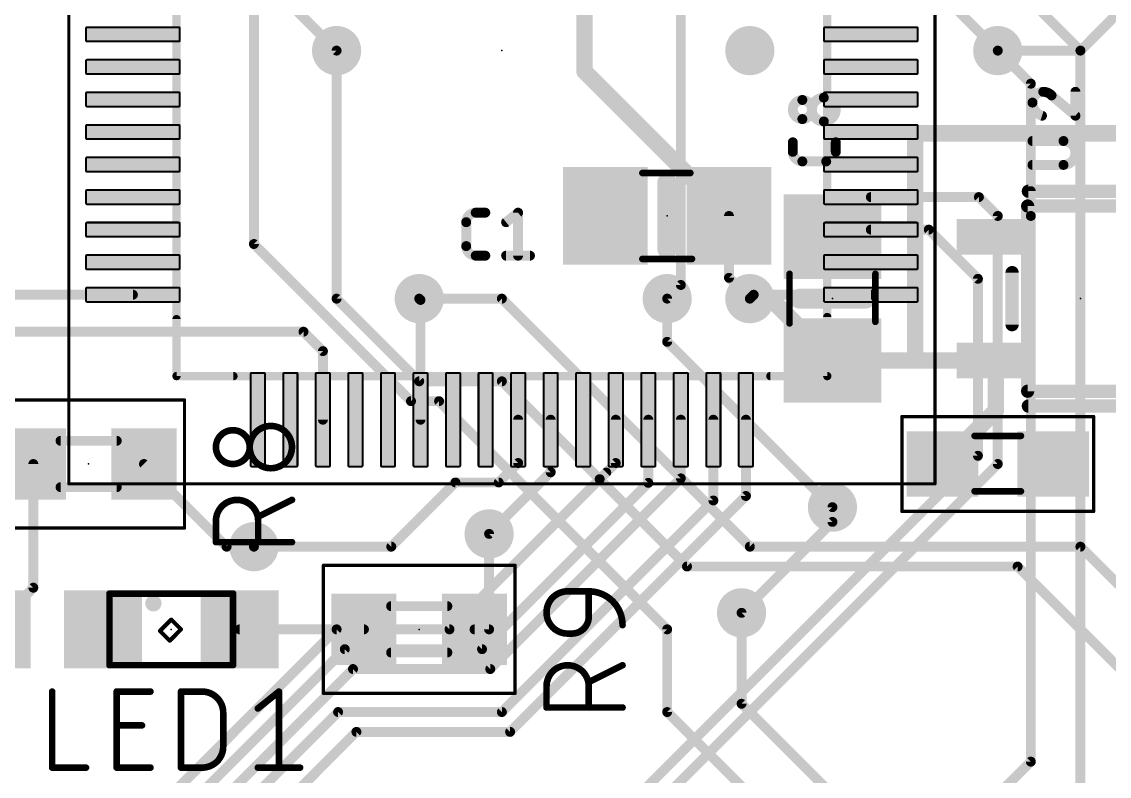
# Model space of a CAD drawing. Extents: x -4.2 to 49.6, y -0.6 to 56.
# Drawn here: x 9.13 to 25.84, y 6.63 to 18.22 of the extents above; entities that cross this region are included whole.
import ezdxf

# ---------------------------------------------------------------- set-up
doc = ezdxf.new("R2010")
doc.units = 0
for name, color, linetype in [('1', 22, 'CONTINUOUS'), ('16', 175, 'CONTINUOUS'), ('18', 82, 'CONTINUOUS'), ('21', 253, 'CONTINUOUS'), ('22', 253, 'CONTINUOUS'), ('23', 7, 'CONTINUOUS'), ('24', 7, 'CONTINUOUS'), ('25', 253, 'CONTINUOUS'), ('39', 22, 'CONTINUOUS'), ('40', 175, 'CONTINUOUS'), ('51', 253, 'CONTINUOUS'), ('52', 253, 'CONTINUOUS')]:
    doc.layers.add(name, color=color, linetype=linetype)

# ---------------------------------------------------------------- blocks, each defined once
blk = doc.blocks.new('RECT')
blk.add_solid([(-0.5, -0.5), (0.5, -0.5), (-0.5, 0.5), (0.5, 0.5)])
blk = doc.blocks.new('RECT235200X40000R25')
at = {"const_width": 0.0312}
blk.add_lwpolyline([(0.7194, -0.0938), (0.7194, 0.0938, 0.4142), (0.7037, 0.1094), (-0.7037, 0.1094, 0.4142), (-0.7194, 0.0938), (-0.7194, -0.0938, 0.4142), (-0.7037, -0.1094), (0.7037, -0.1094, 0.4142)], format="xyb", close=True, dxfattribs=at)
blk.add_solid([(-0.7116, -0.1016), (0.7116, -0.1016), (-0.7116, 0.1016), (0.7116, 0.1016)])
blk = doc.blocks.new('ROUNDV')
at = {"const_width": 0.5}
blk.add_lwpolyline([(0, -0.25, 1), (0, 0.25, 1), (0, -0.25)], format="xyb", dxfattribs=at)

msp = doc.modelspace()

# ---------------------------------------------------------------- linework, layer by layer
at = {"layer": '1'}
for points, const_width in [([(17.78, 17.46), (17.78, 20.32)], 0.254), ([(12.7, 14.8089), (12.7, 19.05)], 0.1524), ([(26.67, 19.05), (25.4, 17.78)], 0.1524), ([(13.97, 13.97), (13.97, 17.78)], 0.1524), ([(25.4, 17.78), (24.13, 17.78)], 0.1524), ([(20, 15.24), (17.78, 17.46)], 0.254), ([(29.21, 16.51), (22.86, 16.51)], 0.254), ([(22.86, 16.51), (22.86, 13.02)], 0.254), ([(20, 14.29), (20, 15.24)], 0.1524), ([(15.1137, 12.3952), (12.7, 14.8089)], 0.1524), ([(20.32, 13.97), (20, 14.29)], 0.1524), ([(15.24, 12.7), (13.97, 13.97)], 0.1524), ([(16.51, 13.97), (15.24, 13.97)], 0.1524), ([(20.32, 10.16), (16.51, 13.97)], 0.1524), ([(19.05, 13.97), (19.05, 13.3068)], 0.1524), ([(20.64, 13.97), (20.32, 13.97)], 0.254), ([(21.59, 13.02), (20.64, 13.97)], 0.254), ([(19.05, 13.3068), (21.59, 10.7668)], 0.1524), ([(22.86, 13.02), (21.59, 13.02)], 0.254), ([(22.86, 13.02), (24.0999, 13.02)], 0.254), ([(24.0999, 12.2499), (24.0999, 13.02)], 0.254), ([(16.51, 12.7), (15.24, 12.7)], 0.1524), ([(19.3548, 9.8552), (16.51, 12.7)], 0.1524), ([(15.5448, 12.3952), (15.1137, 12.3952)], 0.1524), ([(19.05, 8.89), (15.5448, 12.3952)], 0.1524), ([(23.28, 11.43), (24.0999, 12.2499)], 0.254), ([(9.31, 11.43), (9.31, 9.53)], 0.1524), ([(12.28, 10.16), (11.01, 11.43)], 0.1524), ([(16.3134, 10.3566), (16.3134, 8.89)], 0.1524), ([(12.7, 10.16), (12.28, 10.16)], 0.1524), ([(25.4, 10.16), (20.32, 10.16)], 0.1524), ([(29.21, 6.35), (25.4, 10.16)], 0.1524), ([(24.4348, 9.8552), (19.3548, 9.8552)], 0.1524), ([(26.67, 7.62), (24.4348, 9.8552)], 0.1524), ([(9.31, 9.53), (8.67, 8.89)], 0.1524), ([(20.193, 9.144), (20.193, 7.747)], 0.1524), ([(14.39, 8.89), (12.48, 8.89)], 0.1524), ([(16.3134, 8.89), (16.09, 8.89)], 0.1524), ([(19.05, 7.62), (19.05, 8.89)], 0.1524), ([(20.32, 6.35), (19.05, 7.62)], 0.1524), ([(20.193, 7.747), (21.59, 6.35)], 0.1524)]:
    msp.add_lwpolyline(points, dxfattribs=dict(at, const_width=const_width))
for points, const_width in [([(14.0081, 17.78, 1), (13.9319, 17.78)], 0.0762), ([(24.13, 17.8181, 1), (24.13, 17.7419)], 0.0762), ([(25.3731, 17.8069, 1), (25.4269, 17.7531)], 0.0762), ([(25.4, 17.7419, 1), (25.4, 17.8181)], 0.0762), ([(17.8249, 17.5049, 1), (17.7351, 17.4151)], 0.127), ([(17.7165, 17.46, 1), (17.8435, 17.46)], 0.127), ([(22.86, 16.5735, 1), (22.86, 16.4465)], 0.127), ([(22.9235, 16.51, 1), (22.7965, 16.51)], 0.127), ([(19.9551, 15.1951, 1), (20.0449, 15.2849)], 0.127), ([(20.0381, 15.24, 1), (19.9619, 15.24)], 0.0762), ([(12.7269, 14.8359, 1), (12.6731, 14.782)], 0.0762), ([(12.6619, 14.8089, 1), (12.7381, 14.8089)], 0.0762), ([(19.9619, 14.29, 1), (20.0381, 14.29)], 0.0762), ([(20.0269, 14.3169, 1), (19.9731, 14.2631)], 0.0762), ([(13.9969, 13.9969, 1), (13.9431, 13.9431)], 0.0762), ([(15.24, 14.0081, 1), (15.24, 13.9319)], 0.0762), ([(16.5369, 13.9969, 1), (16.4831, 13.9431)], 0.0762), ([(16.51, 13.9319, 1), (16.51, 14.0081)], 0.0762), ([(19.0881, 13.97, 1), (19.0119, 13.97)], 0.0762), ([(20.32, 14.0335, 1), (20.32, 13.9065)], 0.127), ([(20.6849, 14.0149, 1), (20.5951, 13.9251)], 0.127), ([(20.64, 13.9065, 1), (20.64, 14.0335)], 0.127), ([(13.9319, 13.97, 1), (14.0081, 13.97)], 0.0762), ([(20.2931, 13.9431, 1), (20.3469, 13.9969)], 0.0762), ([(19.0769, 13.3337, 1), (19.0231, 13.2799)], 0.0762), ([(19.0119, 13.3068, 1), (19.0881, 13.3068)], 0.0762), ([(21.59, 13.0835, 1), (21.59, 12.9565)], 0.127), ([(21.5451, 12.9751, 1), (21.6349, 13.0649)], 0.127), ([(22.86, 13.0835, 1), (22.86, 12.9565)], 0.127), ([(22.7965, 13.02, 1), (22.9235, 13.02)], 0.127), ([(22.86, 12.9565, 1), (22.86, 13.0835)], 0.127), ([(24.1634, 13.02, 1), (24.0364, 13.02)], 0.127), ([(24.0999, 12.9565, 1), (24.0999, 13.0835)], 0.127), ([(15.24, 12.7381, 1), (15.24, 12.6619)], 0.0762), ([(15.2131, 12.6731, 1), (15.2669, 12.7269)], 0.0762), ([(16.5369, 12.7269, 1), (16.4831, 12.6731)], 0.0762), ([(16.51, 12.6619, 1), (16.51, 12.7381)], 0.0762), ([(15.1137, 12.4333, 1), (15.1137, 12.3571)], 0.0762), ([(15.0868, 12.3683, 1), (15.1407, 12.4221)], 0.0762), ([(15.5717, 12.4221, 1), (15.5179, 12.3683)], 0.0762), ([(15.5448, 12.3571, 1), (15.5448, 12.4333)], 0.0762), ([(24.1448, 12.205, 1), (24.055, 12.2948)], 0.127), ([(24.0364, 12.2499, 1), (24.1634, 12.2499)], 0.127), ([(23.2351, 11.4749, 1), (23.3249, 11.3851)], 0.127), ([(9.3481, 11.43, 1), (9.2719, 11.43)], 0.0762), ([(11.0369, 11.4569, 1), (10.9831, 11.4031)], 0.0762), ([(21.5631, 10.7399, 1), (21.6169, 10.7937)], 0.0762), ([(16.3515, 10.3566, 1), (16.2753, 10.3566)], 0.0762), ([(12.28, 10.1981, 1), (12.28, 10.1219)], 0.0762), ([(12.2531, 10.1331, 1), (12.3069, 10.1869)], 0.0762), ([(12.7, 10.1219, 1), (12.7, 10.1981)], 0.0762), ([(20.32, 10.1981, 1), (20.32, 10.1219)], 0.0762), ([(20.2931, 10.1331, 1), (20.3469, 10.1869)], 0.0762), ([(25.4269, 10.1869, 1), (25.3731, 10.1331)], 0.0762), ([(25.4, 10.1219, 1), (25.4, 10.1981)], 0.0762), ([(19.3548, 9.8933, 1), (19.3548, 9.8171)], 0.0762), ([(19.3279, 9.8283, 1), (19.3817, 9.8821)], 0.0762), ([(24.4617, 9.8821, 1), (24.4079, 9.8283)], 0.0762), ([(24.4348, 9.8171, 1), (24.4348, 9.8933)], 0.0762), ([(9.2719, 9.53, 1), (9.3481, 9.53)], 0.0762), ([(9.3369, 9.5031, 1), (9.2831, 9.5569)], 0.0762), ([(20.2311, 9.144, 1), (20.1549, 9.144)], 0.0762), ([(12.48, 8.9281, 1), (12.48, 8.8519)], 0.0762), ([(14.39, 8.8519, 1), (14.39, 8.9281)], 0.0762), ([(16.09, 8.9281, 1), (16.09, 8.8519)], 0.0762), ([(16.2753, 8.89, 1), (16.3515, 8.89)], 0.0762), ([(16.3134, 8.8519, 1), (16.3134, 8.9281)], 0.0762), ([(19.0881, 8.89, 1), (19.0119, 8.89)], 0.0762), ([(19.0231, 8.8631, 1), (19.0769, 8.9169)], 0.0762), ([(19.0769, 7.6469, 1), (19.0231, 7.5931)], 0.0762), ([(20.1549, 7.747, 1), (20.2311, 7.747)], 0.0762), ([(20.2199, 7.7739, 1), (20.1661, 7.7201)], 0.0762), ([(19.0119, 7.62, 1), (19.0881, 7.62)], 0.0762)]:
    msp.add_lwpolyline(points, format="xyb", dxfattribs=dict(at, const_width=const_width))
at = {"layer": '16', "const_width": 0.1524}
for points in [[(19.26, 14.18), (19.26, 23.45)], [(13.97, 17.78), (13.22, 18.53)], [(23.38, 18.53), (24.13, 17.78)], [(24.765, 18.415), (25.4, 17.78)], [(24.13, 17.78), (24.638, 17.272)], [(25.4, 5.08), (25.4, 17.78)], [(24.638, 17.272), (24.638, 15.24)], [(22.18, 15.53), (23.84, 15.53)], [(23.84, 15.53), (24.13, 15.24)], [(24.638, 15.24), (24.638, 15.621)], [(24.13, 15.24), (24.13, 11.43)], [(24.638, 15.24), (24.638, 6.858)], [(22.18, 15.03), (23.07, 15.03)], [(23.07, 15.03), (23.8252, 14.2748)], [(19.26, 14.18), (19.05, 13.97)], [(23.8252, 14.2748), (23.8252, 11.5563)], [(10.84, 14.03), (8.83, 14.03)], [(15.24, 13.97), (15.26, 13.95)], [(20.38, 14.03), (20.32, 13.97)], [(22.18, 14.03), (20.38, 14.03)], [(15.26, 13.95), (15.26, 12.11)], [(13.462, 13.462), (8.255, 13.462)], [(13.76, 13.164), (13.462, 13.462)], [(13.76, 12.11), (13.76, 13.164)], [(16.76, 12.11), (16.76, 11.445)], [(17.26, 12.11), (17.26, 11.3032)], [(18.26, 12.11), (18.26, 11.445)], [(18.76, 12.11), (18.76, 11.14)], [(19.26, 12.11), (19.26, 11.2089)], [(19.76, 12.11), (19.76, 10.87)], [(20.26, 12.11), (20.26, 10.9389)], [(23.8252, 11.5563), (18.7452, 6.4763)], [(17.26, 11.3032), (16.3134, 10.3566)], [(16.76, 11.445), (16.4614, 11.1464)], [(18.26, 11.445), (18.0125, 11.1975)], [(18.0125, 11.1975), (18.1136, 11.2986)], [(24.13, 11.43), (19.05, 6.35)], [(15.7964, 11.1464), (14.81, 10.16)], [(18.0125, 11.1975), (15.705, 8.89)], [(16.4614, 11.1464), (15.7964, 11.1464)], [(18.76, 11.14), (16.2052, 8.5852)], [(19.26, 11.2089), (16.3315, 8.2804)], [(19.76, 10.87), (16.51, 7.62)], [(20.26, 10.9389), (16.6363, 7.3152)], [(21.59, 10.7668), (21.59, 10.541)], [(21.59, 10.541), (20.193, 9.144)], [(14.81, 10.16), (12.7, 10.16)], [(13.97, 8.89), (11.43, 6.35)], [(15.705, 8.89), (13.97, 8.89)], [(14.0963, 8.5852), (11.5563, 6.0452)], [(16.2052, 8.5852), (14.0963, 8.5852)], [(11.6825, 5.7404), (14.2225, 8.2804)], [(16.3315, 8.2804), (14.2225, 8.2804)], [(13.9932, 7.62), (9.906, 3.5328)], [(16.51, 7.62), (13.9932, 7.62)], [(14.2748, 7.3152), (12.446, 5.4864)], [(16.6363, 7.3152), (14.2748, 7.3152)], [(22.86, 5.08), (24.638, 6.858)]]:
    msp.add_lwpolyline(points, dxfattribs=at)
at = {"layer": '16', "const_width": 0.0762}
for points in [[(13.9431, 17.7531, 1), (13.9969, 17.8069)], [(24.1569, 17.8069, 1), (24.1031, 17.7531)], [(24.1031, 17.7531, 1), (24.1569, 17.8069)], [(25.4381, 17.78, 1), (25.3619, 17.78)], [(25.3731, 17.7531, 1), (25.4269, 17.8069)], [(24.6761, 17.272, 1), (24.5999, 17.272)], [(24.6111, 17.2451, 1), (24.6649, 17.2989)], [(22.18, 15.5681, 1), (22.18, 15.4919)], [(23.8669, 15.5569, 1), (23.8131, 15.5031)], [(23.84, 15.4919, 1), (23.84, 15.5681)], [(24.6761, 15.621, 1), (24.5999, 15.621)], [(24.1681, 15.24, 1), (24.0919, 15.24)], [(24.1031, 15.2131, 1), (24.1569, 15.2669)], [(24.6761, 15.24, 1), (24.5999, 15.24)], [(24.5999, 15.24, 1), (24.6761, 15.24)], [(24.5999, 15.24, 1), (24.6761, 15.24)], [(22.18, 15.0681, 1), (22.18, 14.9919)], [(23.0969, 15.0569, 1), (23.0431, 15.0031)], [(23.07, 14.9919, 1), (23.07, 15.0681)], [(19.2219, 14.18, 1), (19.2981, 14.18)], [(19.2869, 14.1531, 1), (19.2331, 14.2069)], [(23.8633, 14.2748, 1), (23.7871, 14.2748)], [(23.7983, 14.2479, 1), (23.8521, 14.3017)], [(10.84, 13.9919, 1), (10.84, 14.0681)], [(15.2669, 13.9969, 1), (15.2131, 13.9431)], [(20.38, 14.0681, 1), (20.38, 13.9919)], [(20.4069, 14.0031, 1), (20.3531, 14.0569)], [(22.18, 13.9919, 1), (22.18, 14.0681)], [(15.2981, 13.95, 1), (15.2219, 13.95)], [(15.2331, 13.9231, 1), (15.2869, 13.9769)], [(19.0231, 13.9969, 1), (19.0769, 13.9431)], [(20.2931, 13.9969, 1), (20.3469, 13.9431)], [(13.4889, 13.4889, 1), (13.4351, 13.4351)], [(13.462, 13.4239, 1), (13.462, 13.5001)], [(13.7981, 13.164, 1), (13.7219, 13.164)], [(13.7331, 13.1371, 1), (13.7869, 13.1909)], [(13.7219, 12.11, 1), (13.7981, 12.11)], [(15.2219, 12.11, 1), (15.2981, 12.11)], [(16.7981, 12.11, 1), (16.7219, 12.11)], [(17.2981, 12.11, 1), (17.2219, 12.11)], [(18.2981, 12.11, 1), (18.2219, 12.11)], [(18.7981, 12.11, 1), (18.7219, 12.11)], [(19.2981, 12.11, 1), (19.2219, 12.11)], [(19.7981, 12.11, 1), (19.7219, 12.11)], [(20.2981, 12.11, 1), (20.2219, 12.11)], [(23.7871, 11.5563, 1), (23.8633, 11.5563)], [(23.8521, 11.5293, 1), (23.7983, 11.5832)], [(16.7219, 11.445, 1), (16.7981, 11.445)], [(16.7869, 11.4181, 1), (16.7331, 11.472)], [(17.2869, 11.2762, 1), (17.2331, 11.3301)], [(18.1405, 11.2717, 1), (18.0867, 11.3256)], [(18.2219, 11.445, 1), (18.2981, 11.445)], [(18.2869, 11.4181, 1), (18.2331, 11.472)], [(24.0919, 11.43, 1), (24.1681, 11.43)], [(24.1569, 11.4031, 1), (24.1031, 11.4569)], [(15.7964, 11.1845, 1), (15.7964, 11.1083)], [(15.8233, 11.1195, 1), (15.7695, 11.1733)], [(16.4344, 11.1733, 1), (16.4883, 11.1195)], [(16.4614, 11.1083, 1), (16.4614, 11.1845)], [(17.2219, 11.3032, 1), (17.2981, 11.3032)], [(17.9855, 11.2245, 1), (18.0394, 11.1706)], [(17.9855, 11.2245, 1), (18.0394, 11.1706)], [(18.0394, 11.1706, 1), (17.9855, 11.2245)], [(18.7869, 11.1131, 1), (18.7331, 11.1669)], [(19.2219, 11.2089, 1), (19.2981, 11.2089)], [(19.2869, 11.182, 1), (19.2331, 11.2359)], [(18.7219, 11.14, 1), (18.7981, 11.14)], [(19.7219, 10.87, 1), (19.7981, 10.87)], [(19.7869, 10.8431, 1), (19.7331, 10.8969)], [(20.2219, 10.9389, 1), (20.2981, 10.9389)], [(20.2869, 10.912, 1), (20.2331, 10.9659)], [(21.6281, 10.7668, 1), (21.5519, 10.7668)], [(21.5519, 10.541, 1), (21.6281, 10.541)], [(21.6169, 10.5141, 1), (21.5631, 10.5679)], [(16.2865, 10.3835, 1), (16.3404, 10.3296)], [(12.7, 10.1981, 1), (12.7, 10.1219)], [(14.7831, 10.1869, 1), (14.8369, 10.1331)], [(14.81, 10.1219, 1), (14.81, 10.1981)], [(20.1661, 9.1709, 1), (20.2199, 9.1171)], [(13.97, 8.9281, 1), (13.97, 8.8519)], [(13.9969, 8.8631, 1), (13.9431, 8.9169)], [(15.678, 8.9169, 1), (15.7319, 8.8631)], [(15.705, 8.8519, 1), (15.705, 8.9281)], [(14.0963, 8.6233, 1), (14.0963, 8.5471)], [(14.1232, 8.5583, 1), (14.0693, 8.6121)], [(16.1783, 8.6121, 1), (16.2321, 8.5583)], [(16.2052, 8.5471, 1), (16.2052, 8.6233)], [(14.2225, 8.3185, 1), (14.2225, 8.2423)], [(14.2495, 8.2535, 1), (14.1956, 8.3073)], [(16.3315, 8.2423, 1), (16.3315, 8.3185)], [(16.3045, 8.3073, 1), (16.3584, 8.2535)], [(13.9932, 7.6581, 1), (13.9932, 7.5819)], [(14.0201, 7.5931, 1), (13.9662, 7.6469)], [(16.51, 7.5819, 1), (16.51, 7.6581)], [(16.4831, 7.6469, 1), (16.5369, 7.5931)], [(14.2748, 7.3533, 1), (14.2748, 7.2771)], [(14.3017, 7.2883, 1), (14.2479, 7.3421)], [(16.6093, 7.3421, 1), (16.6632, 7.2883)], [(16.6363, 7.2771, 1), (16.6363, 7.3533)], [(24.5999, 6.858, 1), (24.6761, 6.858)], [(24.6649, 6.8311, 1), (24.6111, 6.8849)]]:
    msp.add_lwpolyline(points, format="xyb", dxfattribs=at)
at = {"layer": '21'}
for points, const_width in [([(19.05, 14.732), (19.05, 15.748)], 0.3048), ([(24.6, 15.62), (26.2, 15.62)], 0.2032), ([(24.35, 13.57), (24.35, 14.37)], 0.2032), ([(21.082, 13.97), (22.098, 13.97)], 0.3048), ([(24.6, 12.32), (26.2, 12.32)], 0.2032), ([(11.255, 8.865), (11.43, 9.04)], 0.0634), ([(11.43, 9.04), (11.58, 8.89)], 0.0634), ([(11.405, 8.715), (11.255, 8.865)], 0.0634), ([(11.58, 8.89), (11.405, 8.715)], 0.0634)]:
    msp.add_lwpolyline(points, dxfattribs=dict(at, const_width=const_width))
for points, const_width in [([(19.1262, 15.748, 1), (18.9738, 15.748)], 0.1524), ([(24.6, 15.6708, 1), (24.6, 15.5692)], 0.1016), ([(18.9738, 14.732, 1), (19.1262, 14.732)], 0.1524), ([(24.4008, 14.37, 1), (24.2992, 14.37)], 0.1016), ([(21.082, 14.0462, 1), (21.082, 13.8938)], 0.1524), ([(22.098, 13.8938, 1), (22.098, 14.0462)], 0.1524), ([(24.2992, 13.57, 1), (24.4008, 13.57)], 0.1016), ([(24.6, 12.3708, 1), (24.6, 12.2692)], 0.1016), ([(11.155, 9.2275, 1), (11.155, 9.3525, 1), (11.155, 9.2275)], 0.125), ([(11.4412, 9.0512, 1), (11.4188, 9.0288)], 0.0317), ([(11.4412, 9.0288, 1), (11.4188, 9.0512)], 0.0317), ([(11.2662, 8.8762, 1), (11.2438, 8.8538)], 0.0317), ([(11.2438, 8.8762, 1), (11.2662, 8.8538)], 0.0317), ([(11.5912, 8.8788, 1), (11.5688, 8.9012)], 0.0317), ([(11.5688, 8.8788, 1), (11.5912, 8.9012)], 0.0317), ([(11.3938, 8.7262, 1), (11.4162, 8.7038)], 0.0317), ([(11.3938, 8.7038, 1), (11.4162, 8.7262)], 0.0317)]:
    msp.add_lwpolyline(points, format="xyb", dxfattribs=dict(at, const_width=const_width))
at = {"layer": '22', "const_width": 0.0635}
for points in [[(11.5418, 13.655, 1), (11.4782, 13.655)], [(21.5418, 13.6875, 1), (21.4783, 13.6875)], [(11.4782, 12.78, 1), (11.5418, 12.78)], [(11.51, 12.8118, 1), (11.51, 12.7483)], [(12.385, 12.7483, 1), (12.385, 12.8118)], [(20.635, 12.8118, 1), (20.635, 12.7483)], [(21.4783, 12.78, 1), (21.5418, 12.78)], [(21.51, 12.7483, 1), (21.51, 12.8118)]]:
    msp.add_lwpolyline(points, format="xyb", dxfattribs=at)
at = {"layer": '22', "const_width": 0.127}
for points in [[(11.51, 12.78), (11.51, 13.655)], [(21.51, 12.78), (21.51, 13.6875)], [(11.51, 12.78), (12.385, 12.78)], [(21.51, 12.78), (20.635, 12.78)]]:
    msp.add_lwpolyline(points, dxfattribs=at)
at = {"layer": '23'}
for p in [(19.05, 15.24), (21.59, 13.97), (25.4, 13.97), (10.16, 11.43), (24.13, 11.43), (11.43, 8.89), (15.24, 8.89)]:
    msp.add_point(p, dxfattribs=at)
at = {"layer": '24'}
msp.add_point((16.51, 17.78), dxfattribs=at)
at = {"layer": '25'}
for points, const_width in [([(24.8285, 17.147, 0.4142), (24.6634, 16.9819)], 0.1524), ([(24.9569, 17.092, 0.2053), (24.8285, 17.147)], 0.1524), ([(24.8285, 17.1851, 1), (24.8285, 17.1089)], 0.0762), ([(24.8285, 17.1089, 1), (24.8285, 17.1851)], 0.0762), ([(25.3619, 17.147, 1), (25.2857, 17.147)], 0.0762), ([(21.1272, 17.0216, 1), (21.1272, 16.728)], 0.1524), ([(21.1272, 16.728, 1), (21.1272, 17.0216)], 0.1524), ([(21.1272, 17.0597, 1), (21.1272, 16.9835)], 0.0762), ([(21.1272, 16.9835, 1), (21.1272, 17.0597)], 0.0762), ([(21.4574, 17.0582, 1), (21.4574, 16.6913)], 0.1524), ([(21.4574, 16.6913, 1), (21.4574, 17.0582)], 0.1524), ([(21.4574, 17.0963, 1), (21.4574, 17.0201)], 0.0762), ([(21.4574, 17.0201, 1), (21.4574, 17.0963)], 0.0762), ([(24.6634, 16.9819, 0.3252), (24.8102, 16.7801)], 0.1524), ([(24.7015, 16.9819, 1), (24.6253, 16.9819)], 0.0762), ([(24.9816, 17.121, 1), (24.9322, 17.0629)], 0.0762), ([(24.9293, 17.0657, 1), (24.9845, 17.1182)], 0.0762), ([(24.6253, 16.9819, 1), (24.7015, 16.9819)], 0.0762), ([(21.1272, 16.7661, 1), (21.1272, 16.6899)], 0.0762), ([(21.1272, 16.6899, 1), (21.1272, 16.7661)], 0.0762), ([(21.4574, 16.7294, 1), (21.4574, 16.6532)], 0.0762), ([(21.4574, 16.6532, 1), (21.4574, 16.7294)], 0.0762), ([(24.7984, 16.7439, 1), (24.8219, 16.8163)], 0.0762), ([(25.2857, 16.7801, 1), (25.3619, 16.7801)], 0.0762), ([(25.2991, 16.7511, 1), (25.3485, 16.8091)], 0.0762), ([(21.0185, 16.3717, 1), (20.9423, 16.3717)], 0.0762), ([(21.6789, 16.3717, 1), (21.6027, 16.3717)], 0.0762), ([(24.6634, 16.4292, 1), (24.6634, 16.353)], 0.0762), ([(25.1404, 16.0242, 1), (25.1404, 16.3911)], 0.1524), ([(25.1404, 16.4292, 1), (25.1404, 16.353)], 0.0762), ([(25.1404, 16.353, 1), (25.1404, 16.4292)], 0.0762), ([(20.9804, 16.225, 0.4142), (21.1272, 16.0782)], 0.1524), ([(21.0185, 16.225, 1), (20.9423, 16.225)], 0.0762), ([(20.9423, 16.225, 1), (21.0185, 16.225)], 0.0762), ([(21.494, 16.0782, 0.4142), (21.6408, 16.225)], 0.1524), ([(21.6789, 16.225, 1), (21.6027, 16.225)], 0.0762), ([(21.6027, 16.225, 1), (21.6789, 16.225)], 0.0762), ([(21.1272, 16.1163, 1), (21.1272, 16.0401)], 0.0762), ([(21.1272, 16.0401, 1), (21.1272, 16.1163)], 0.0762), ([(21.494, 16.1163, 1), (21.494, 16.0401)], 0.0762), ([(21.494, 16.0401, 1), (21.494, 16.1163)], 0.0762), ([(24.6634, 16.0623, 1), (24.6634, 15.9861)], 0.0762), ([(25.1404, 16.0623, 1), (25.1404, 15.9861)], 0.0762), ([(25.1404, 15.9861, 1), (25.1404, 16.0623)], 0.0762), ([(16.1085, 15.2908, 0.4142), (15.9618, 15.144)], 0.1524), ([(15.9999, 15.144, 1), (15.9237, 15.144)], 0.0762), ([(16.1085, 15.3289, 1), (16.1085, 15.2527)], 0.0762), ([(16.1085, 15.2527, 1), (16.1085, 15.3289)], 0.0762), ([(16.2553, 15.2527, 1), (16.2553, 15.3289)], 0.0762), ([(16.5511, 15.1738, 1), (16.5987, 15.1143)], 0.0762), ([(16.7965, 15.2908, 1), (16.7203, 15.2908)], 0.0762), ([(16.7822, 15.261, 1), (16.7346, 15.3206)], 0.0762), ([(15.9237, 15.144, 1), (15.9999, 15.144)], 0.0762), ([(15.9618, 14.7772, 0.4142), (16.1085, 14.6304)], 0.1524), ([(15.9999, 14.7772, 1), (15.9237, 14.7772)], 0.0762), ([(15.9237, 14.7772, 1), (15.9999, 14.7772)], 0.0762), ([(16.1085, 14.6685, 1), (16.1085, 14.5923)], 0.0762), ([(16.1085, 14.5923, 1), (16.1085, 14.6685)], 0.0762), ([(16.2553, 14.5923, 1), (16.2553, 14.6685)], 0.0762), ([(16.5749, 14.6685, 1), (16.5749, 14.5923)], 0.0762), ([(16.9418, 14.5923, 1), (16.9418, 14.6685)], 0.0762), ([(16.7203, 14.6304, 1), (16.7965, 14.6304)], 0.0762), ([(12.9596, 12.0142, 1), (12.9596, 11.3651)], 0.1016), ([(12.9596, 11.3651, 1), (12.9596, 12.0142)], 0.1016), ([(12.9596, 12.0396, 1), (12.9596, 11.9888)], 0.0508), ([(12.9596, 11.9888, 1), (12.9596, 12.0396)], 0.0508), ([(12.3754, 11.9493, 1), (12.3754, 11.43)], 0.1016), ([(12.3754, 11.43, 1), (12.3754, 11.9493)], 0.1016), ([(12.3754, 11.9747, 1), (12.3754, 11.9239)], 0.0508), ([(12.3754, 11.9239, 1), (12.3754, 11.9747)], 0.0508), ([(12.3754, 11.4554, 1), (12.3754, 11.4046)], 0.0508), ([(12.3754, 11.4046, 1), (12.3754, 11.4554)], 0.0508), ([(12.9596, 11.3905, 1), (12.9596, 11.3397)], 0.0508), ([(12.9596, 11.3397, 1), (12.9596, 11.3905)], 0.0508), ([(12.7649, 10.554, 1), (12.1158, 10.554)], 0.1016), ([(13.2956, 10.8558, 1), (13.2728, 10.9013)], 0.0508), ([(12.1412, 10.554, 1), (12.0904, 10.554)], 0.0508), ([(12.0904, 10.554, 1), (12.1412, 10.554)], 0.0508), ([(12.7903, 10.554, 1), (12.7395, 10.554)], 0.0508), ([(12.7395, 10.554, 1), (12.7903, 10.554)], 0.0508), ([(12.7536, 10.6416, 1), (12.7763, 10.5962)], 0.0508), ([(12.1158, 10.2549, 1), (12.1158, 10.2041)], 0.0508), ([(12.0904, 10.2295, 1), (12.1412, 10.2295)], 0.0508), ([(12.7395, 10.2295, 1), (12.7903, 10.2295)], 0.0508), ([(13.2842, 10.2041, 1), (13.2842, 10.2549)], 0.0508), ([(17.5204, 9.4742, 1), (17.5204, 8.8251)], 0.1016), ([(17.5204, 9.4996, 1), (17.5204, 9.4488)], 0.0508), ([(17.5204, 9.4488, 1), (17.5204, 9.4996)], 0.0508), ([(17.8703, 9.4742, 1), (17.8195, 9.4742)], 0.0508), ([(18.3642, 8.9549, 0.4142), (17.8449, 9.4742)], 0.1016), ([(17.8449, 9.4996, 1), (17.8449, 9.4488)], 0.0508), ([(17.8449, 9.4488, 1), (17.8449, 9.4996)], 0.0508), ([(17.5853, 8.8251, 0.4142), (17.8449, 9.0847)], 0.1016), ([(17.8703, 9.0847, 1), (17.8195, 9.0847)], 0.0508), ([(17.8195, 9.0847, 1), (17.8703, 9.0847)], 0.0508), ([(17.5204, 8.8505, 1), (17.5204, 8.7997)], 0.0508), ([(17.5204, 8.7997, 1), (17.5204, 8.8505)], 0.0508), ([(17.5853, 8.8505, 1), (17.5853, 8.7997)], 0.0508), ([(17.5853, 8.7997, 1), (17.5853, 8.8505)], 0.0508), ([(18.3388, 8.9549, 1), (18.3896, 8.9549)], 0.0508), ([(17.8449, 8.014, 1), (17.1958, 8.014)], 0.1016), ([(18.3756, 8.3158, 1), (18.3528, 8.3613)], 0.0508), ([(17.2212, 8.014, 1), (17.1704, 8.014)], 0.0508), ([(17.1704, 8.014, 1), (17.2212, 8.014)], 0.0508), ([(17.8703, 8.014, 1), (17.8195, 8.014)], 0.0508), ([(17.8195, 8.014, 1), (17.8703, 8.014)], 0.0508), ([(17.8336, 8.1016, 1), (17.8563, 8.0562)], 0.0508), ([(9.6252, 7.9342, 1), (9.5744, 7.9342)], 0.0508), ([(10.6158, 7.9342, 1), (10.565, 7.9342)], 0.0508), ([(10.5904, 7.9596, 1), (10.5904, 7.9088)], 0.0508), ([(11.1097, 7.9088, 1), (11.1097, 7.9596)], 0.0508), ([(11.6041, 7.9342, 1), (11.5533, 7.9342)], 0.0508), ([(11.5787, 7.9596, 1), (11.5787, 7.9088)], 0.0508), ([(12.2279, 7.6096, 0.4142), (11.9033, 7.9342)], 0.1016), ([(11.9033, 7.9596, 1), (11.9033, 7.9088)], 0.0508), ([(11.9033, 7.9088, 1), (11.9033, 7.9596)], 0.0508), ([(13.1098, 7.9342, 1), (13.059, 7.9342)], 0.0508), ([(13.1003, 7.9144, 1), (13.0685, 7.954)], 0.0508), ([(12.744, 7.6944, 1), (12.7757, 7.6547)], 0.0508), ([(17.1958, 7.7149, 1), (17.1958, 7.6641)], 0.0508), ([(17.1704, 7.6895, 1), (17.2212, 7.6895)], 0.0508), ([(17.8195, 7.6895, 1), (17.8703, 7.6895)], 0.0508), ([(18.3642, 7.6641, 1), (18.3642, 7.7149)], 0.0508), ([(12.2532, 7.6096, 1), (12.2025, 7.6096)], 0.0508), ([(12.2025, 7.6096, 1), (12.2532, 7.6096)], 0.0508), ([(10.5904, 7.4403, 1), (10.5904, 7.3895)], 0.0508), ([(10.9799, 7.3895, 1), (10.9799, 7.4403)], 0.0508), ([(11.9033, 6.7658, 0.4142), (12.2279, 7.0904)], 0.1016), ([(12.2532, 7.0904, 1), (12.2025, 7.0904)], 0.0508), ([(12.2025, 7.0904, 1), (12.2532, 7.0904)], 0.0508), ([(9.5998, 6.7912, 1), (9.5998, 6.7404)], 0.0508), ([(9.5744, 6.7658, 1), (9.6252, 6.7658)], 0.0508), ([(10.1191, 6.7404, 1), (10.1191, 6.7912)], 0.0508), ([(10.5904, 6.7912, 1), (10.5904, 6.7404)], 0.0508), ([(10.565, 6.7658, 1), (10.6158, 6.7658)], 0.0508), ([(11.1097, 6.7404, 1), (11.1097, 6.7912)], 0.0508), ([(11.5787, 6.7912, 1), (11.5787, 6.7404)], 0.0508), ([(11.5533, 6.7658, 1), (11.6041, 6.7658)], 0.0508), ([(11.9033, 6.7912, 1), (11.9033, 6.7404)], 0.0508), ([(11.9033, 6.7404, 1), (11.9033, 6.7912)], 0.0508), ([(12.7598, 6.7912, 1), (12.7598, 6.7404)], 0.0508), ([(13.059, 6.7658, 1), (13.1098, 6.7658)], 0.0508), ([(13.4089, 6.7404, 1), (13.4089, 6.7912)], 0.0508)]:
    msp.add_lwpolyline(points, format="xyb", dxfattribs=dict(at, const_width=const_width))
for points, const_width in [([(25.3238, 16.7801), (25.3238, 17.147)], 0.1524), ([(24.9569, 17.092), (25.3238, 16.7801)], 0.1524), ([(20.9804, 16.225), (20.9804, 16.3717)], 0.1524), ([(21.6408, 16.3717), (21.6408, 16.225)], 0.1524), ([(25.1404, 16.3911), (24.6634, 16.3911)], 0.1524), ([(21.494, 16.0782), (21.1272, 16.0782)], 0.1524), ([(24.6634, 16.0242), (25.1404, 16.0242)], 0.1524), ([(15.9618, 14.7772), (15.9618, 15.144)], 0.1524), ([(16.1085, 15.2908), (16.2553, 15.2908)], 0.1524), ([(16.5749, 15.144), (16.7584, 15.2908)], 0.1524), ([(16.7584, 15.2908), (16.7584, 14.6304)], 0.1524), ([(16.2553, 14.6304), (16.1085, 14.6304)], 0.1524), ([(16.5749, 14.6304), (16.9418, 14.6304)], 0.1524), ([(13.2842, 10.8786), (12.7649, 10.6189)], 0.1016), ([(12.1158, 10.2295), (12.1158, 10.554)], 0.1016), ([(12.7649, 10.554), (12.7649, 10.2295)], 0.1016), ([(13.2842, 10.2295), (12.1158, 10.2295)], 0.1016), ([(17.5204, 9.4742), (17.8449, 9.4742)], 0.1016), ([(17.8449, 9.4742), (17.8449, 9.0847)], 0.1016), ([(17.5853, 8.8251), (17.5204, 8.8251)], 0.1016), ([(18.3642, 8.3386), (17.8449, 8.0789)], 0.1016), ([(17.1958, 7.6895), (17.1958, 8.014)], 0.1016), ([(17.8449, 8.014), (17.8449, 7.6895)], 0.1016), ([(9.5998, 7.9342), (9.5998, 6.7658)], 0.1016), ([(10.5904, 6.7658), (10.5904, 7.9342)], 0.1016), ([(10.5904, 7.9342), (11.1097, 7.9342)], 0.1016), ([(11.5787, 6.7658), (11.5787, 7.9342)], 0.1016), ([(11.5787, 7.9342), (11.9033, 7.9342)], 0.1016), ([(12.7598, 7.6746), (13.0844, 7.9342)], 0.1016), ([(13.0844, 7.9342), (13.0844, 6.7658)], 0.1016), ([(18.3642, 7.6895), (17.1958, 7.6895)], 0.1016), ([(12.2279, 7.6096), (12.2279, 7.0904)], 0.1016), ([(10.5904, 7.4149), (10.9799, 7.4149)], 0.1016), ([(9.5998, 6.7658), (10.1191, 6.7658)], 0.1016), ([(11.1097, 6.7658), (10.5904, 6.7658)], 0.1016), ([(11.9033, 6.7658), (11.5787, 6.7658)], 0.1016), ([(12.7598, 6.7658), (13.4089, 6.7658)], 0.1016)]:
    msp.add_lwpolyline(points, dxfattribs=dict(at, const_width=const_width))
at = {"layer": '39', "const_width": 0.0508}
for points in [[(8.687, 12.413), (11.633, 12.413)], [(11.633, 12.413), (11.633, 10.447)], [(22.657, 12.159), (25.603, 12.159)], [(22.657, 10.701), (22.657, 12.159)], [(25.603, 12.159), (25.603, 10.701)], [(25.603, 10.701), (22.657, 10.701)], [(11.633, 10.447), (8.687, 10.447)], [(13.767, 9.873), (16.713, 9.873)], [(13.767, 7.907), (13.767, 9.873)], [(16.713, 9.873), (16.713, 7.907)], [(16.713, 7.907), (13.767, 7.907)]]:
    msp.add_lwpolyline(points, dxfattribs=at)
at = {"layer": '39', "const_width": 0.0254}
for points in [[(11.6457, 12.413, 1), (11.6203, 12.413)], [(11.633, 12.4003, 1), (11.633, 12.4257)], [(22.657, 12.1717, 1), (22.657, 12.1463)], [(22.6697, 12.159, 1), (22.6443, 12.159)], [(25.6157, 12.159, 1), (25.5903, 12.159)], [(25.603, 12.1463, 1), (25.603, 12.1717)], [(22.657, 10.7137, 1), (22.657, 10.6883)], [(22.6443, 10.701, 1), (22.6697, 10.701)], [(25.5903, 10.701, 1), (25.6157, 10.701)], [(25.603, 10.6883, 1), (25.603, 10.7137)], [(11.6203, 10.447, 1), (11.6457, 10.447)], [(11.633, 10.4343, 1), (11.633, 10.4597)], [(13.767, 9.8857, 1), (13.767, 9.8603)], [(13.7797, 9.873, 1), (13.7543, 9.873)], [(16.7257, 9.873, 1), (16.7003, 9.873)], [(16.713, 9.8603, 1), (16.713, 9.8857)], [(13.767, 7.9197, 1), (13.767, 7.8943)], [(13.7543, 7.907, 1), (13.7797, 7.907)], [(16.7003, 7.907, 1), (16.7257, 7.907)], [(16.713, 7.8943, 1), (16.713, 7.9197)]]:
    msp.add_lwpolyline(points, format="xyb", dxfattribs=at)
at = {"layer": '40', "const_width": 0.05}
for points in [[(9.855, 24.435), (9.855, 11.125)], [(23.165, 24.435), (23.165, 11.125)], [(23.165, 11.125), (9.855, 11.125)]]:
    msp.add_lwpolyline(points, dxfattribs=at)
at = {"layer": '40', "const_width": 0.025}
for points in [[(9.855, 11.1375, 1), (9.855, 11.1125)], [(9.8425, 11.125, 1), (9.8675, 11.125)], [(23.1525, 11.125, 1), (23.1775, 11.125)], [(23.165, 11.1125, 1), (23.165, 11.1375)]]:
    msp.add_lwpolyline(points, format="xyb", dxfattribs=at)
at = {"layer": '51'}
for points, const_width in [([(19.406, 15.9), (18.669, 15.9)], 0.1016), ([(24.5896, 15.3924), (26.2104, 15.3924)], 0.2032), ([(24.5896, 12.5476), (24.5896, 15.3924)], 0.2032), ([(19.431, 14.58), (18.669, 14.58)], 0.1016), ([(20.93, 13.589), (20.93, 14.351)], 0.1016), ([(22.25, 13.614), (22.25, 14.351)], 0.1016), ([(26.2104, 12.5476), (24.5896, 12.5476)], 0.2032), ([(23.774, 11.862), (24.486, 11.862)], 0.1016), ([(10.592, 11.786), (9.728, 11.786)], 0.1524), ([(9.728, 11.074), (10.592, 11.074)], 0.1524), ([(23.774, 11.011), (24.486, 11.011)], 0.1016), ([(12.38, 9.44), (10.48, 9.44)], 0.1016), ([(10.48, 9.44), (10.48, 8.34)], 0.1016), ([(12.38, 8.34), (12.38, 9.44)], 0.1016), ([(15.672, 9.246), (14.808, 9.246)], 0.1524), ([(14.808, 8.534), (15.672, 8.534)], 0.1524), ([(10.48, 8.34), (12.38, 8.34)], 0.1016)]:
    msp.add_lwpolyline(points, dxfattribs=dict(at, const_width=const_width))
for points, const_width in [([(18.669, 15.9254, 1), (18.669, 15.8746)], 0.0508), ([(19.406, 15.8746, 1), (19.406, 15.9254)], 0.0508), ([(24.5896, 15.4432, 1), (24.5896, 15.3416)], 0.1016), ([(24.6404, 15.3924, 1), (24.5388, 15.3924)], 0.1016), ([(18.669, 14.6054, 1), (18.669, 14.5546)], 0.0508), ([(19.431, 14.5546, 1), (19.431, 14.6054)], 0.0508), ([(20.9554, 14.351, 1), (20.9046, 14.351)], 0.0508), ([(22.2754, 14.351, 1), (22.2246, 14.351)], 0.0508), ([(20.9046, 13.589, 1), (20.9554, 13.589)], 0.0508), ([(22.2246, 13.614, 1), (22.2754, 13.614)], 0.0508), ([(24.5896, 12.5984, 1), (24.5896, 12.4968)], 0.1016), ([(24.5388, 12.5476, 1), (24.6404, 12.5476)], 0.1016), ([(23.774, 11.8874, 1), (23.774, 11.8366)], 0.0508), ([(24.486, 11.8366, 1), (24.486, 11.8874)], 0.0508), ([(9.728, 11.8241, 1), (9.728, 11.7479)], 0.0762), ([(10.592, 11.7479, 1), (10.592, 11.8241)], 0.0762), ([(9.728, 11.1121, 1), (9.728, 11.0359)], 0.0762), ([(10.592, 11.0359, 1), (10.592, 11.1121)], 0.0762), ([(23.774, 11.0364, 1), (23.774, 10.9856)], 0.0508), ([(24.486, 10.9856, 1), (24.486, 11.0364)], 0.0508), ([(10.48, 9.4654, 1), (10.48, 9.4146)], 0.0508), ([(10.5054, 9.44, 1), (10.4546, 9.44)], 0.0508), ([(12.4054, 9.44, 1), (12.3546, 9.44)], 0.0508), ([(12.38, 9.4146, 1), (12.38, 9.4654)], 0.0508), ([(14.808, 9.2841, 1), (14.808, 9.2079)], 0.0762), ([(15.672, 9.2079, 1), (15.672, 9.2841)], 0.0762), ([(14.808, 8.5721, 1), (14.808, 8.4959)], 0.0762), ([(15.672, 8.4959, 1), (15.672, 8.5721)], 0.0762), ([(10.48, 8.3654, 1), (10.48, 8.3146)], 0.0508), ([(10.4546, 8.34, 1), (10.5054, 8.34)], 0.0508), ([(12.3546, 8.34, 1), (12.4054, 8.34)], 0.0508), ([(12.38, 8.3146, 1), (12.38, 8.3654)], 0.0508)]:
    msp.add_lwpolyline(points, format="xyb", dxfattribs=dict(at, const_width=const_width))
at = {"layer": '52', "const_width": 0.127}
for points in [[(11.51, 22.78), (11.51, 12.78)], [(21.51, 22.78), (21.51, 12.78)], [(21.51, 12.78), (11.51, 12.78)]]:
    msp.add_lwpolyline(points, dxfattribs=at)
at = {"layer": '52', "const_width": 0.0635}
for points in [[(11.4782, 12.78, 1), (11.5418, 12.78)], [(11.51, 12.8118, 1), (11.51, 12.7483)], [(21.4783, 12.78, 1), (21.5418, 12.78)], [(21.51, 12.7483, 1), (21.51, 12.8118)]]:
    msp.add_lwpolyline(points, format="xyb", dxfattribs=at)

# ---------------------------------------------------------------- block references
at = {"layer": '1'}
for p, xscale, yscale, rotation in [((18.1, 15.24), 1.3, 1.5, 180), ((20, 15.24), 1.3, 1.5, 180), ((21.59, 14.92), 1.3, 1.5, 90), ((24.0999, 14.92), 0.55, 1.2, 90), ((21.59, 13.02), 1.3, 1.5, 90), ((24.0999, 13.02), 0.55, 1.2, 90)]:
    msp.add_blockref('RECT', p, dxfattribs=dict(at, xscale=xscale, yscale=yscale, rotation=rotation))
at = {"layer": '1', "yscale": 1.1}
for p in [(9.31, 11.43), (11.01, 11.43), (14.39, 8.89), (16.09, 8.89)]:
    msp.add_blockref('RECT', p, dxfattribs=at)
at = {"layer": '1', "xscale": 1.1}
for p in [(23.28, 11.43), (24.98, 11.43)]:
    msp.add_blockref('RECT', p, dxfattribs=at)
at = {"layer": '1', "xscale": 1.2, "yscale": 1.2}
for p in [(8.67, 8.89), (10.38, 8.89), (12.48, 8.89)]:
    msp.add_blockref('RECT', p, dxfattribs=at)
at = {"layer": '16'}
for p, rotation in [((10.84, 18.03), 180), ((22.18, 18.03), 180), ((10.84, 17.53), 180), ((22.18, 17.53), 180), ((10.84, 17.03), 180), ((22.18, 17.03), 180), ((10.84, 16.53), 180), ((22.18, 16.53), 180), ((10.84, 16.03), 180), ((22.18, 16.03), 180), ((10.84, 15.53), 180), ((22.18, 15.53), 180), ((10.84, 15.03), 180), ((22.18, 15.03), 180), ((10.84, 14.53), 180), ((22.18, 14.53), 180), ((10.84, 14.03), 180), ((22.18, 14.03), 180), ((12.76, 12.11), 270), ((13.26, 12.11), 270), ((13.76, 12.11), 270), ((14.26, 12.11), 270), ((14.76, 12.11), 270), ((15.26, 12.11), 270), ((15.76, 12.11), 270), ((16.26, 12.11), 270), ((16.76, 12.11), 270), ((17.26, 12.11), 270), ((17.76, 12.11), 270), ((18.26, 12.11), 270), ((18.76, 12.11), 270), ((19.26, 12.11), 270), ((19.76, 12.11), 270), ((20.26, 12.11), 270)]:
    msp.add_blockref('RECT235200X40000R25', p, dxfattribs=dict(at, rotation=rotation))
at = {"layer": '18', "xscale": 0.7564, "yscale": 0.7564}
for p in [(13.97, 17.78), (13.97, 17.78), (20.32, 17.78), (20.32, 17.78), (24.13, 17.78), (24.13, 17.78), (15.24, 13.97), (15.24, 13.97), (19.05, 13.97), (19.05, 13.97), (20.32, 13.97), (20.32, 13.97), (21.59, 10.7668), (21.59, 10.7668), (16.3134, 10.3566), (16.3134, 10.3566), (12.7, 10.16), (12.7, 10.16), (20.193, 9.144), (20.193, 9.144)]:
    msp.add_blockref('ROUNDV', p, dxfattribs=at)
at = {"layer": '51'}
for p, xscale, yscale, rotation in [((18.3194, 15.2389), 0.7501, 1.4501, 180), ((19.7672, 15.2389), 0.7501, 1.4501, 180), ((21.5889, 14.7007), 0.7501, 1.4501, 90), ((24.225, 14.92), 0.5, 0.65, 90), ((21.5889, 13.2529), 0.7501, 1.4501, 90), ((24.225, 13.02), 0.5, 0.65, 90)]:
    msp.add_blockref('RECT', p, dxfattribs=dict(at, xscale=xscale, yscale=yscale, rotation=rotation))
for p, xscale, yscale in [((23.5419, 11.4351), 0.5001, 0.95), ((24.7103, 11.4351), 0.5001, 0.95), ((9.525, 11.43), 0.4064, 0.8636), ((10.795, 11.43), 0.4064, 0.8636), ((14.605, 8.89), 0.4064, 0.8636), ((15.875, 8.89), 0.4064, 0.8636)]:
    msp.add_blockref('RECT', p, dxfattribs=dict(at, xscale=xscale, yscale=yscale))

doc.saveas('drawing.dxf')
